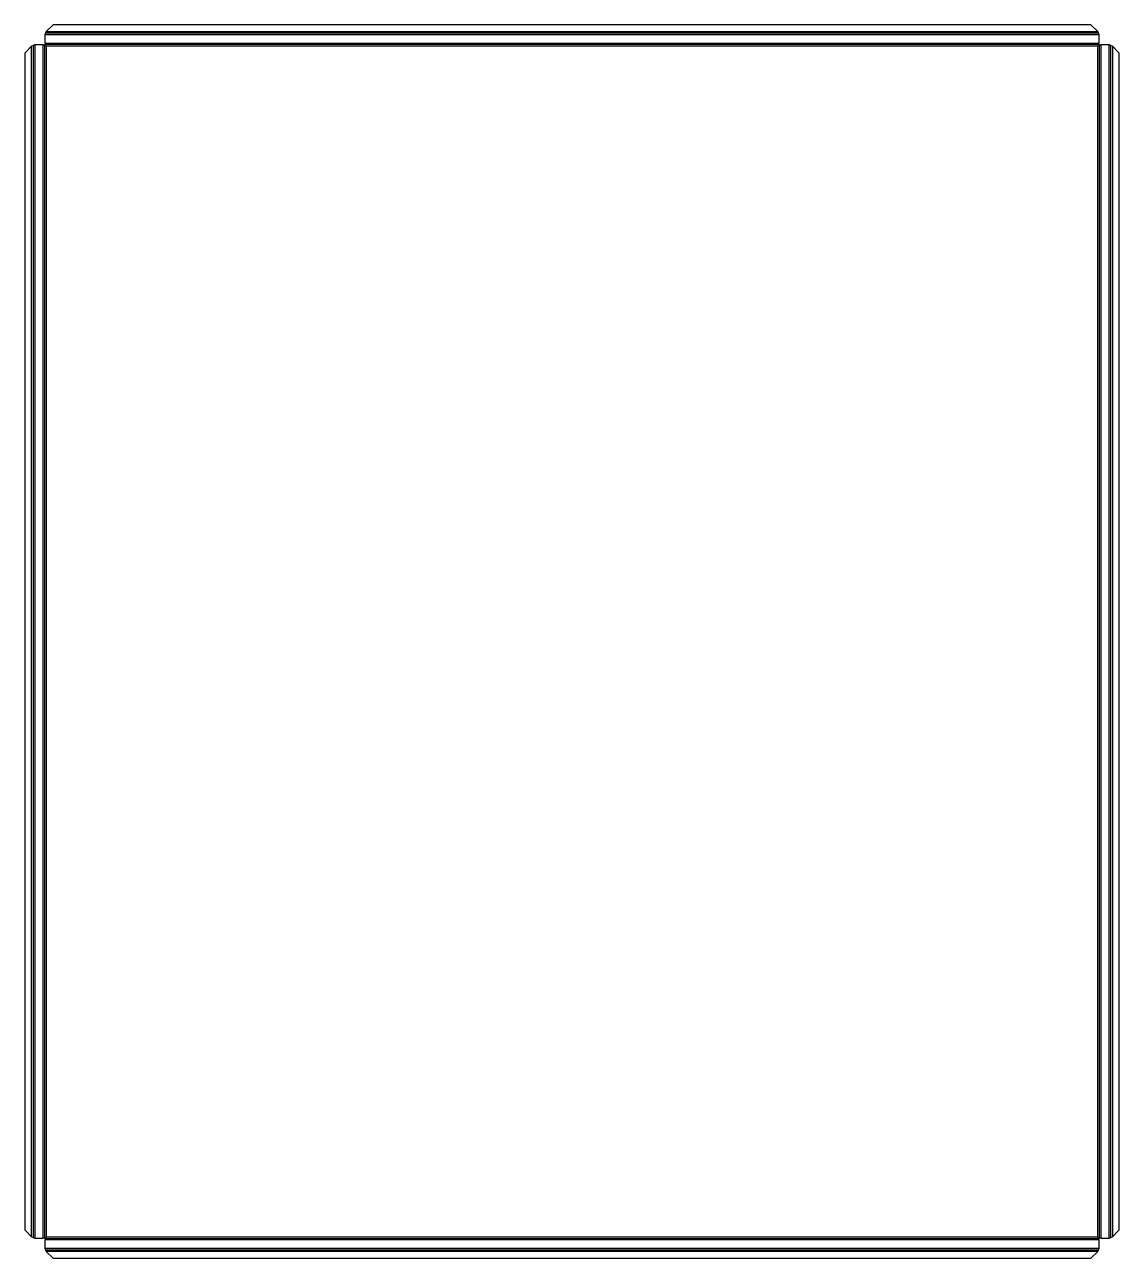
# Model space of a CAD drawing. Header units: millimetres. Extents: x -21 to 768, y 0 to 889.
import ezdxf

# ---------------------------------------------------------------- set-up
doc = ezdxf.new("R2010")
doc.units = ezdxf.units.MM

msp = doc.modelspace()

# ---------------------------------------------------------------- linework, layer by layer
at = {"layer": 'BEND'}
for p, q in [((753.57, 882.92), (-5.71, 882.92)), ((-14.46, 874.16), (-14.46, 14.89)), ((-6.2, 874.16), (-6.2, 14.89)), ((753.57, 874.65), (-5.71, 874.65)), ((754.06, 14.89), (754.06, 874.16)), ((762.32, 14.89), (762.32, 874.16)), ((-5.71, 14.39), (753.57, 14.39)), ((-5.71, 6.13), (753.57, 6.13))]:
    msp.add_line(p, q, dxfattribs=at)
at = {"layer": 'BEND_EXTENT'}
for p, q in [((753.86, 881.79), (-6, 881.79)), ((-5, 884.05), (752.86, 884.05)), ((-15.59, 15.59), (-15.59, 873.45)), ((-13.33, 874.45), (-13.33, 14.59)), ((-7.33, 14.59), (-7.33, 874.45)), ((-6, 875.79), (753.86, 875.79)), ((-5.07, 873.45), (-5.07, 15.59)), ((752.86, 873.52), (-5, 873.52)), ((752.93, 15.59), (752.93, 873.45)), ((755.19, 874.45), (755.19, 14.59)), ((761.19, 14.59), (761.19, 874.45)), ((763.45, 873.45), (763.45, 15.59)), ((753.86, 13.26), (-6, 13.26)), ((-5, 15.52), (752.86, 15.52)), ((-6, 7.26), (753.86, 7.26)), ((752.86, 5), (-5, 5))]:
    msp.add_line(p, q, dxfattribs=at)
at = {"layer": 'OUTER_PROFILES'}
for p, q in [((747.86, 889.05), (0, 889.05)), ((752.86, 884.05), (747.86, 889.05)), ((-6, 881.79), (-6, 875.79)), ((0, 889.05), (-5, 884.05)), ((753.86, 875.79), (753.86, 881.79)), ((-15.59, 873.45), (-20.59, 868.45)), ((-7.33, 874.45), (-13.33, 874.45)), ((-5, 873.52), (-5.07, 873.45)), ((752.93, 873.45), (752.86, 873.52)), ((761.19, 874.45), (755.19, 874.45)), ((768.45, 868.45), (763.45, 873.45)), ((-20.59, 868.45), (-20.59, 20.59)), ((768.45, 20.59), (768.45, 868.45)), ((-20.59, 20.59), (-15.59, 15.59)), ((763.45, 15.59), (768.45, 20.59)), ((-13.33, 14.59), (-7.33, 14.59)), ((-6, 13.26), (-6, 7.26)), ((-5.07, 15.59), (-5, 15.52)), ((752.86, 15.52), (752.93, 15.59)), ((753.86, 7.26), (753.86, 13.26)), ((755.19, 14.59), (761.19, 14.59)), ((-5, 5), (0, 0)), ((0, 0), (747.86, 0)), ((747.86, 0), (752.86, 5))]:
    msp.add_line(p, q, dxfattribs=at)
for points, knots in [([(-5, 884.05), (-5.49, 883.34), (-5.95, 882.63), (-6, 881.93), (-6, 881.88), (-6, 881.83), (-6, 881.79)], [1.570796, 1.570796, 1.570796, 1.570796, 3.043762, 3.043762, 3.043762, 3.141593, 3.141593, 3.141593, 3.141593]), ([(753.86, 881.79), (753.86, 881.83), (753.86, 881.88), (753.85, 881.93), (753.81, 882.63), (753.35, 883.34), (752.86, 884.05)], [-3.141593, -3.141593, -3.141593, -3.141593, -3.043762, -3.043762, -3.043762, -1.570796, -1.570796, -1.570796, -1.570796]), ([(-13.33, 874.45), (-13.38, 874.45), (-13.43, 874.45), (-13.47, 874.45), (-14.18, 874.4), (-14.89, 873.94), (-15.59, 873.45)], [-3.141593, -3.141593, -3.141593, -3.141593, -3.043762, -3.043762, -3.043762, -1.570796, -1.570796, -1.570796, -1.570796]), ([(-5.07, 873.45), (-5.12, 873.49), (-5.16, 873.52), (-5.21, 873.55), (-5.92, 874.04), (-6.63, 874.45), (-7.33, 874.45)], [1.570796, 1.570796, 1.570796, 1.570796, 1.668627, 1.668627, 1.668627, 3.141593, 3.141593, 3.141593, 3.141593]), ([(-6, 875.79), (-6, 875.08), (-5.59, 874.37), (-5.1, 873.66), (-5.07, 873.62), (-5.03, 873.57), (-5, 873.52)], [-3.141593, -3.141593, -3.141593, -3.141593, -1.668627, -1.668627, -1.668627, -1.570796, -1.570796, -1.570796, -1.570796]), ([(752.86, 873.52), (752.89, 873.57), (752.92, 873.62), (752.96, 873.66), (753.44, 874.37), (753.86, 875.08), (753.86, 875.79)], [1.570796, 1.570796, 1.570796, 1.570796, 1.668627, 1.668627, 1.668627, 3.141593, 3.141593, 3.141593, 3.141593]), ([(755.19, 874.45), (754.48, 874.45), (753.78, 874.04), (753.07, 873.55), (753.02, 873.52), (752.98, 873.49), (752.93, 873.45)], [-3.141593, -3.141593, -3.141593, -3.141593, -1.668627, -1.668627, -1.668627, -1.570796, -1.570796, -1.570796, -1.570796]), ([(763.45, 873.45), (762.75, 873.94), (762.04, 874.4), (761.33, 874.45), (761.29, 874.45), (761.24, 874.45), (761.19, 874.45)], [1.570796, 1.570796, 1.570796, 1.570796, 3.043762, 3.043762, 3.043762, 3.141593, 3.141593, 3.141593, 3.141593]), ([(-15.59, 15.59), (-14.89, 15.1), (-14.18, 14.65), (-13.47, 14.6), (-13.43, 14.6), (-13.38, 14.59), (-13.33, 14.59)], [1.570796, 1.570796, 1.570796, 1.570796, 3.043762, 3.043762, 3.043762, 3.141593, 3.141593, 3.141593, 3.141593]), ([(-7.33, 14.59), (-6.63, 14.59), (-5.92, 15.01), (-5.21, 15.5), (-5.16, 15.53), (-5.12, 15.56), (-5.07, 15.59)], [-3.141593, -3.141593, -3.141593, -3.141593, -1.668627, -1.668627, -1.668627, -1.570796, -1.570796, -1.570796, -1.570796]), ([(-5, 15.52), (-5.03, 15.48), (-5.07, 15.43), (-5.1, 15.38), (-5.59, 14.68), (-6, 13.97), (-6, 13.26)], [1.570796, 1.570796, 1.570796, 1.570796, 1.668627, 1.668627, 1.668627, 3.141593, 3.141593, 3.141593, 3.141593]), ([(753.86, 13.26), (753.86, 13.97), (753.44, 14.68), (752.96, 15.38), (752.92, 15.43), (752.89, 15.48), (752.86, 15.52)], [-3.141593, -3.141593, -3.141593, -3.141593, -1.668627, -1.668627, -1.668627, -1.570796, -1.570796, -1.570796, -1.570796]), ([(752.93, 15.59), (752.98, 15.56), (753.02, 15.53), (753.07, 15.5), (753.78, 15.01), (754.48, 14.59), (755.19, 14.59)], [1.570796, 1.570796, 1.570796, 1.570796, 1.668627, 1.668627, 1.668627, 3.141593, 3.141593, 3.141593, 3.141593]), ([(761.19, 14.59), (761.24, 14.59), (761.29, 14.6), (761.33, 14.6), (762.04, 14.65), (762.75, 15.1), (763.45, 15.59)], [-3.141593, -3.141593, -3.141593, -3.141593, -3.043762, -3.043762, -3.043762, -1.570796, -1.570796, -1.570796, -1.570796]), ([(-6, 7.26), (-6, 7.21), (-6, 7.17), (-6, 7.12), (-5.95, 6.41), (-5.49, 5.71), (-5, 5)], [-3.141593, -3.141593, -3.141593, -3.141593, -3.043762, -3.043762, -3.043762, -1.570796, -1.570796, -1.570796, -1.570796]), ([(752.86, 5), (753.35, 5.71), (753.81, 6.41), (753.85, 7.12), (753.86, 7.17), (753.86, 7.21), (753.86, 7.26)], [1.570796, 1.570796, 1.570796, 1.570796, 3.043762, 3.043762, 3.043762, 3.141593, 3.141593, 3.141593, 3.141593])]:
    msp.add_open_spline(points, degree=3, knots=knots, dxfattribs=at)

doc.saveas('drawing.dxf')
